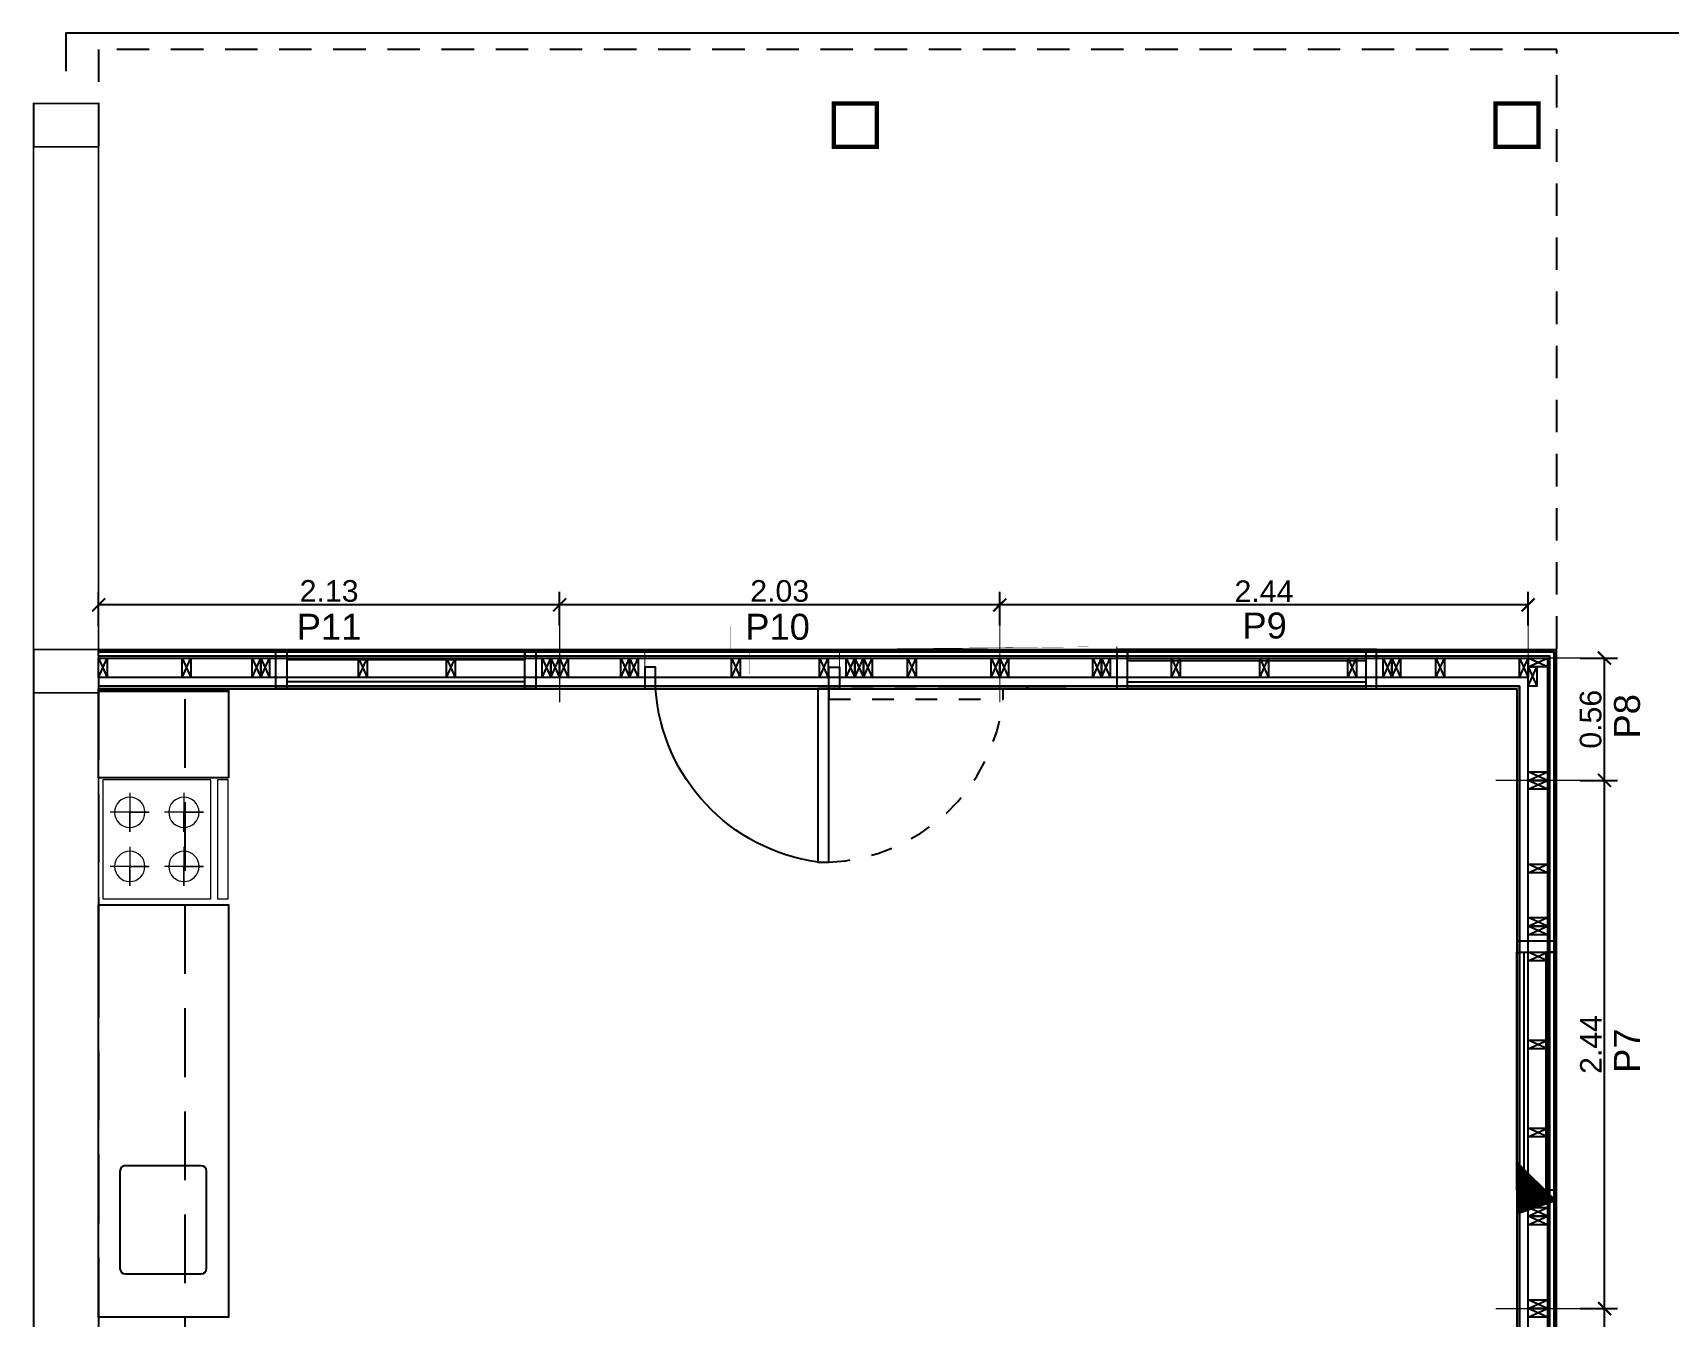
# Model space of a CAD drawing. Header units: millimetres. Extents: x 2924 to 6397, y 1565 to 1704.
# Drawn here: x 3235.67 to 3243.23, y 1625.28 to 1631.21 of the extents above; entities that cross this region are included whole.
import ezdxf

# ---------------------------------------------------------------- set-up
doc = ezdxf.new("R2010")
doc.units = ezdxf.units.MM
doc.header["$PDMODE"] = 35
for name, pattern in [('CONTINUA', [200, 100, 100]), ('DASHED', [0.75, 0.5, -0.25]), ('DASHED2', [9.524999999999999, 6.35, -3.175])]:
    doc.linetypes.add(name, pattern=pattern)
doc.layers.get('Defpoints').update_dxf_attribs({"color": 230})
for name, color, linetype in [('P0- COLUMNAS HºAº', 7, 'Continuous'), ('P0- LISTON 2CM', 7, 'Continuous'), ('P0- OSB', 7, 'Continuous'), ('P0-CARPINTERIAS', 7, 'Continuous'), ('P0-COTAS', 7, 'Continuous'), ('P0-DURLOCK INTERIOR', 7, 'Continuous'), ('P0-LISTON 4CM', 7, 'Continuous'), ('P0-MAMPOSTERIA LADRILLO', 7, 'Continuous'), ('P0-MUROS', 7, 'Continuous'), ('P0-PANEL', 7, 'Continuous'), ('P0-PROYECCION', 7, 'Continuous'), ('P0-REVESTIMIENTO', 7, 'Continuous'), ('P0-SANITARIOS', 7, 'Continuous'), ('P0-SOLADOS', 7, 'Continuous'), ('P0-SUPERBOARD', 7, 'Continuous'), ('P0-TEXTOS', 7, 'Continuous'), ('P1-MAMPOSTERIA LADRILLO', 7, 'Continuous')]:
    doc.layers.add(name, color=color, linetype=linetype)
doc.layers.add('P0-MUEBLES', color=250, linetype='Continuous', lineweight=0)
doc.styles.add('Arial02.5', font='arial.ttf', dxfattribs={"width": 0.8, "height": 0.025})
doc.styles.add('Arial10', font='arial.ttf', dxfattribs={"height": 0.1})
doc.dimstyles.new('COTA-1-50', dxfattribs={"dimtxt": 0.1, "dimasz": 0.06, "dimexe": 0.06, "dimexo": 0.15, "dimgap": 0.0125, "dimtad": 1, "dimzin": 0, "dimdsep": 46, "dimtxsty": 'Arial10', "dimblk1": 'ARCHTICK', "dimblk2": 'ARCHTICK', "dimsah": 1, "dimcen": 0.09, "dimclrd": 7, "dimclre": 7, "dimclrt": 7, "dimazin": 0, "dimtfac": 1, "dimtofl": 0, "dimtmove": 2, "dimatfit": 3, "dimldrblk": 'ARCHTICK', "dimfxl": 1, "dimtolj": 1, "dimtzin": 0, "dimarcsym": 0})

# ---------------------------------------------------------------- blocks, each defined once
blk = doc.blocks.new('A$C369133B9')
at = {"color": 0}
for points in [[(-6.730260793119669e-11, 0.5500000693173206), (0.04999999993287929, 0.5500000693173206), (0.04999999993287929, 6.931736606929917e-08), (-6.730260793119669e-11, 6.931736606929917e-08)], [(0.07999999993307938, 0.5500000693173206), (0.5799999999330794, 0.5500000693173206), (0.5799999999330794, 6.931736606929917e-08), (0.07999999993307938, 6.931736606929917e-08), (0.07999999993307938, 0.5500000693173206)]]:
    blk.add_lwpolyline(points, close=True, dxfattribs=at)
for points in [[(0.2049999999330794, 0.4900000693171478), (0.2049999999330794, 0.3100000693170841), (0.2049999999330794, 0.4000000693172296), (0.1149999999329339, 0.4000000693172296), (0.2949999999327702, 0.4000000693172296)], [(0.4549999999330794, 0.4900000693171478), (0.4549999999330794, 0.3100000693170841), (0.4549999999330794, 0.4000000693172296), (0.3649999999329339, 0.4000000693172296), (0.5449999999327702, 0.4000000693172296)], [(0.2049999999330794, 0.2400000693171478), (0.2049999999330794, 0.06000006931708413), (0.2049999999330794, 0.1500000693172296), (0.1149999999329339, 0.1500000693172296), (0.2949999999327702, 0.1500000693172296)], [(0.4549999999330794, 0.2400000693171478), (0.4549999999330794, 0.06000006931708413), (0.4549999999330794, 0.1500000693170023), (0.3649999999329339, 0.1500000693172296), (0.5449999999327702, 0.1500000693172296)]]:
    blk.add_lwpolyline(points, dxfattribs=at)
for points in [[(0.1349999999329157, 0.4000000693172296, -1), (0.2749999999327883, 0.4000000693172296, -1), (0.1349999999329157, 0.4000000693172296, -1)], [(0.3849999999329157, 0.4000000693172296, -1), (0.5249999999327883, 0.4000000693172296, -1), (0.3849999999329157, 0.4000000693172296, -1)], [(0.1349999999329157, 0.1500000693172296, -1), (0.2749999999327883, 0.1500000693172296, -1), (0.1349999999329157, 0.1500000693172296, -1)], [(0.3849999999329157, 0.1500000693172296, -1), (0.5249999999332431, 0.1500000693172296, -1), (0.3849999999329157, 0.1500000693172296, -1)]]:
    blk.add_lwpolyline(points, format="xyb", dxfattribs=at)
blk = doc.blocks.new('A$Ce87a268d')
at = {"color": 0, "const_width": 0.0003}
blk.add_lwpolyline([(0.09000000000105501, 0), (0, 0), (0, 2.439999999999827), (0.09000000000105501, 2.439999999999827)], close=True, dxfattribs=at)
at = {"color": 0}
for points in [[(4.547473508864641e-13, 2.400000000000091), (4.547473508864641e-13, 2.440000000000055), (0.09000000000014552, 2.440000000000055), (0.09000000000014552, 2.400000000000091), (4.547473508864641e-13, 2.400000000000091), (0.09000000000014552, 2.440000000000055), (0.09000000000014552, 2.400000000000091), (4.547473508864641e-13, 2.440000000000055)], [(4.547473508864641e-13, 2.013333333333321), (4.547473508864641e-13, 2.053333333333285), (0.09000000000014552, 2.053333333333285), (0.09000000000014552, 2.013333333333321), (4.547473508864641e-13, 2.013333333333321), (0.09000000000014552, 2.053333333333285), (0.09000000000014552, 2.013333333333321), (4.547473508864641e-13, 2.053333333333285)], [(4.547473508864641e-13, 1.606666666666797), (4.547473508864641e-13, 1.646666666666761), (0.09000000000014552, 1.646666666666761), (0.09000000000014552, 1.606666666666797), (4.547473508864641e-13, 1.606666666666797), (0.09000000000014552, 1.646666666666761), (0.09000000000014552, 1.606666666666797), (4.547473508864641e-13, 1.646666666666761)], [(4.547473508864641e-13, 1.200000000000045), (4.547473508864641e-13, 1.240000000000009), (0.09000000000014552, 1.240000000000009), (0.09000000000014552, 1.200000000000045), (4.547473508864641e-13, 1.200000000000045), (0.09000000000014552, 1.240000000000009), (0.09000000000014552, 1.200000000000045), (4.547473508864641e-13, 1.240000000000009)], [(4.547473508864641e-13, 0.7933333333332939), (4.547473508864641e-13, 0.8333333333332575), (0.09000000000014552, 0.8333333333332575), (0.09000000000014552, 0.7933333333332939), (4.547473508864641e-13, 0.7933333333332939), (0.09000000000014552, 0.8333333333332575), (0.09000000000014552, 0.7933333333332939), (4.547473508864641e-13, 0.8333333333332575)], [(4.547473508864641e-13, 0.3866666666667697), (4.547473508864641e-13, 0.4266666666667334), (0.09000000000014552, 0.4266666666667334), (0.09000000000014552, 0.3866666666667697), (4.547473508864641e-13, 0.3866666666667697), (0.09000000000014552, 0.4266666666667334), (0.09000000000014552, 0.3866666666667697), (4.547473508864641e-13, 0.4266666666667334)], [(1.364242052659392e-12, 0), (1.364242052659392e-12, 0.03999999999996362), (0.09000000000105501, 0.03999999999996362), (0.09000000000105501, 0), (1.364242052659392e-12, 0), (0.09000000000105501, 0.03999999999996362), (0.09000000000105501, 0), (1.364242052659392e-12, 0.03999999999996362)]]:
    blk.add_lwpolyline(points, dxfattribs=at)
blk = doc.blocks.new('A$Cebfddf67')
at = {"color": 0, "const_width": 0.0003}
blk.add_lwpolyline([(0.09000000000105501, 0), (0, 0), (0, 2.440000000000737), (0.09000000000105501, 2.440000000000737)], close=True, dxfattribs=at)
at = {"color": 0}
for points in [[(4.547473508864641e-13, 2.400000000000546), (4.547473508864641e-13, 2.440000000000509), (0.09000000000014552, 2.440000000000509), (0.09000000000014552, 2.400000000000546), (4.547473508864641e-13, 2.400000000000546), (0.09000000000014552, 2.440000000000509), (0.09000000000014552, 2.400000000000546), (4.547473508864641e-13, 2.440000000000509)], [(4.547473508864641e-13, 2.013333333333776), (4.547473508864641e-13, 2.05333333333374), (0.09000000000014552, 2.05333333333374), (0.09000000000014552, 2.013333333333776), (4.547473508864641e-13, 2.013333333333776), (0.09000000000014552, 2.05333333333374), (0.09000000000014552, 2.013333333333776), (4.547473508864641e-13, 2.05333333333374)], [(4.547473508864641e-13, 1.766666666667106), (4.547473508864641e-13, 1.80666666666707), (0.09000000000014552, 1.80666666666707), (0.09000000000014552, 1.766666666667106), (4.547473508864641e-13, 1.766666666667106), (0.09000000000014552, 1.80666666666707), (0.09000000000014552, 1.766666666667106), (4.547473508864641e-13, 1.80666666666707)], [(4.547473508864641e-13, 1.726666666667143), (4.547473508864641e-13, 1.766666666667106), (0.09000000000014552, 1.766666666667106), (0.09000000000014552, 1.726666666667143), (4.547473508864641e-13, 1.726666666667143), (0.09000000000014552, 1.766666666667106), (0.09000000000014552, 1.726666666667143), (4.547473508864641e-13, 1.766666666667106)], [(4.547473508864641e-13, 0.4266666666671881), (4.547473508864641e-13, 0.4666666666671517), (0.09000000000014552, 0.4666666666671517), (0.09000000000014552, 0.4266666666671881), (4.547473508864641e-13, 0.4266666666671881), (0.09000000000014552, 0.4666666666671517), (0.09000000000014552, 0.4266666666671881), (4.547473508864641e-13, 0.4666666666671517)], [(4.547473508864641e-13, 0.3866666666672245), (4.547473508864641e-13, 0.4266666666671881), (0.09000000000014552, 0.4266666666671881), (0.09000000000014552, 0.3866666666672245), (4.547473508864641e-13, 0.3866666666672245), (0.09000000000014552, 0.4266666666671881), (0.09000000000014552, 0.3866666666672245), (4.547473508864641e-13, 0.4266666666671881)], [(4.547473508864641e-13, 4.547473508864641e-13), (4.547473508864641e-13, 0.04000000000041837), (0.09000000000014552, 0.04000000000041837), (0.09000000000014552, 4.547473508864641e-13), (4.547473508864641e-13, 4.547473508864641e-13), (0.09000000000014552, 0.04000000000041837), (0.09000000000014552, 4.547473508864641e-13), (4.547473508864641e-13, 0.04000000000041837)]]:
    blk.add_lwpolyline(points, dxfattribs=at)
at = {"color": 8}
for points in [[(4.547473508864641e-13, 1.606666666667252), (4.547473508864641e-13, 1.646666666667215), (0.09000000000014552, 1.646666666667215), (0.09000000000014552, 1.606666666667252), (4.547473508864641e-13, 1.606666666667252), (0.09000000000014552, 1.646666666667215), (0.09000000000014552, 1.606666666667252), (4.547473508864641e-13, 1.646666666667215)], [(4.547473508864641e-13, 1.2000000000005), (4.547473508864641e-13, 1.240000000000464), (0.09000000000014552, 1.240000000000464), (0.09000000000014552, 1.2000000000005), (4.547473508864641e-13, 1.2000000000005), (0.09000000000014552, 1.240000000000464), (0.09000000000014552, 1.2000000000005), (4.547473508864641e-13, 1.240000000000464)], [(4.547473508864641e-13, 0.7933333333337487), (4.547473508864641e-13, 0.8333333333337123), (0.09000000000014552, 0.8333333333337123), (0.09000000000014552, 0.7933333333337487), (4.547473508864641e-13, 0.7933333333337487), (0.09000000000014552, 0.8333333333337123), (0.09000000000014552, 0.7933333333337487), (4.547473508864641e-13, 0.8333333333337123)]]:
    blk.add_lwpolyline(points, dxfattribs=at)
blk = doc.blocks.new('A$C12c60659')
at = {"color": 0, "const_width": 0.0003}
blk.add_lwpolyline([(0.09000000000105501, -0.001999999999952706), (4.547473508864641e-13, -0.001999999999952706), (0, 0.5630009067667743), (0.09000000000060027, 0.5630009067667743)], close=True, dxfattribs=at)
at = {"color": 0}
for points in [[(0, 0.5230009067665833), (0, 0.5630009067665469), (0.08999999999969077, 0.5630009067665469), (0.08999999999969077, 0.5230009067665833), (0, 0.5230009067665833), (0.08999999999969077, 0.5630009067665469), (0.08999999999969077, 0.5230009067665833), (0, 0.5630009067665469)], [(0, 0.5230009067668107), (0.03999999999996362, 0.5230009067668107), (0.03999999999996362, 0.4330009067668925), (0, 0.4330009067668925), (0, 0.5230009067668107), (0.03999999999996362, 0.4330009067668925), (0, 0.4330009067668925), (0.03999999999996362, 0.5230009067668107)], [(4.547473508864641e-13, -0.001999999999497959), (4.547473508864641e-13, 0.03800000000046566), (0.09000000000014552, 0.03800000000046566), (0.09000000000014552, -0.001999999999497959), (4.547473508864641e-13, -0.001999999999497959), (0.09000000000014552, 0.03800000000046566), (0.09000000000014552, -0.001999999999497959), (4.547473508864641e-13, 0.03800000000046566)]]:
    blk.add_lwpolyline(points, dxfattribs=at)
blk = doc.blocks.new('A$C57d97152')
at = {"color": 0, "const_width": 0.0003}
blk.add_lwpolyline([(2.129166666666606, 0.08999999999991815), (0, 0.08999999999991815), (0, 0), (2.129166666666606, 0)], close=True, dxfattribs=at)
at = {"color": 0}
for points in [[(6.090101851441432e-05, 0.08999999999991815), (0.04006090101847803, 0.08999999999991815), (0.04006090101847803, 0), (6.090101851441432e-05, 0), (6.090101851441432e-05, 0.08999999999991815), (0.04006090101847803, 0), (6.090101851441432e-05, 0), (0.04006090101847803, 0.08999999999991815)], [(0.3866609010183311, 0.09000000000014552), (0.4266609010182947, 0.09000000000014552), (0.4266609010182947, 2.273736754432321e-13), (0.3866609010183311, 2.273736754432321e-13), (0.3866609010183311, 0.09000000000014552), (0.4266609010182947, 2.273736754432321e-13), (0.3866609010183311, 2.273736754432321e-13), (0.4266609010182947, 0.09000000000014552)], [(0.7091666666665333, 0.09000000000014552), (0.7491666666664969, 0.09000000000014552), (0.7491666666664969, 2.273736754432321e-13), (0.7091666666665333, 2.273736754432321e-13), (0.7091666666665333, 0.09000000000014552), (0.7491666666664969, 2.273736754432321e-13), (0.7091666666665333, 2.273736754432321e-13), (0.7491666666664969, 0.09000000000014552)], [(0.7491666666664969, 0.09000000000037289), (0.7891666666664605, 0.09000000000037289), (0.7891666666664605, 4.547473508864641e-13), (0.7491666666664969, 4.547473508864641e-13), (0.7491666666664969, 0.09000000000037289), (0.7891666666664605, 4.547473508864641e-13), (0.7491666666664969, 4.547473508864641e-13), (0.7891666666664605, 0.09000000000037289)], [(2.049166666666679, 0.08999999999991815), (2.089166666666642, 0.08999999999991815), (2.089166666666642, 0), (2.049166666666679, 0), (2.049166666666679, 0.08999999999991815), (2.089166666666642, 0), (2.049166666666679, 0), (2.089166666666642, 0.08999999999991815)], [(2.089166666666642, 0.09000000000014552), (2.129166666666606, 0.09000000000014552), (2.129166666666606, 2.273736754432321e-13), (2.089166666666642, 2.273736754432321e-13), (2.089166666666642, 0.09000000000014552), (2.129166666666606, 2.273736754432321e-13), (2.089166666666642, 2.273736754432321e-13), (2.129166666666606, 0.09000000000014552)]]:
    blk.add_lwpolyline(points, dxfattribs=at)
at = {"color": 8}
for points in [[(1.199860901017928, 0.08999999999991815), (1.239860901017892, 0.08999999999991815), (1.239860901017892, 0), (1.199860901017928, 0), (1.199860901017928, 0.08999999999991815), (1.239860901017892, 0), (1.199860901017928, 0), (1.239860901017892, 0.08999999999991815)], [(1.606460901017726, 0.08999999999991815), (1.64646090101769, 0.08999999999991815), (1.64646090101769, 0), (1.606460901017726, 0), (1.606460901017726, 0.08999999999991815), (1.64646090101769, 0), (1.606460901017726, 0), (1.64646090101769, 0.08999999999991815)]]:
    blk.add_lwpolyline(points, dxfattribs=at)
blk = doc.blocks.new('A$Ce5a903bd')
at = {"color": 0, "const_width": 0.0003}
blk.add_lwpolyline([(2.440000000000055, 0.09000000000014552), (0, 0.09000000000014552), (0, 0), (2.440000000000055, 0)], close=True, dxfattribs=at)
at = {"color": 0}
for points in [[(0, 0.08999999999991815), (0.03999999999996362, 0.08999999999991815), (0.03999999999996362, 0), (0, 0), (0, 0.08999999999991815), (0.03999999999996362, 0), (0, 0), (0.03999999999996362, 0.08999999999991815)], [(0.4299943851838179, 0.08999999999991815), (0.4699943851837816, 0.08999999999991815), (0.4699943851837816, 0), (0.4299943851838179, 0), (0.4299943851838179, 0.08999999999991815), (0.4699943851837816, 0), (0.4299943851838179, 0), (0.4699943851837816, 0.08999999999991815)], [(0.4699943851837816, 0.08999999999991815), (0.5099943851837452, 0.08999999999991815), (0.5099943851837452, 0), (0.4699943851837816, 0), (0.4699943851837816, 0.08999999999991815), (0.5099943851837452, 0), (0.4699943851837816, 0), (0.5099943851837452, 0.08999999999991815)], [(1.769999596991511, 0.08999999999991815), (1.809999596991474, 0.08999999999991815), (1.809999596991474, 0), (1.769999596991511, 0), (1.769999596991511, 0.08999999999991815), (1.809999596991474, 0), (1.769999596991511, 0), (1.809999596991474, 0.08999999999991815)], [(1.809999596991474, 0.08999999999991815), (1.849999596991438, 0.08999999999991815), (1.849999596991438, 0), (1.809999596991474, 0), (1.809999596991474, 0.08999999999991815), (1.849999596991438, 0), (1.809999596991474, 0), (1.849999596991438, 0.08999999999991815)], [(2.013333333333321, 0.08999999999991815), (2.053333333333285, 0.08999999999991815), (2.053333333333285, 0), (2.013333333333321, 0), (2.013333333333321, 0.08999999999991815), (2.053333333333285, 0), (2.013333333333321, 0), (2.053333333333285, 0.08999999999991815)], [(2.400000000000546, 0.09000000000014552), (2.440000000000509, 0.09000000000014552), (2.440000000000509, 2.273736754432321e-13), (2.400000000000546, 2.273736754432321e-13), (2.400000000000546, 0.09000000000014552), (2.440000000000509, 2.273736754432321e-13), (2.400000000000546, 2.273736754432321e-13), (2.440000000000509, 0.09000000000014552)]]:
    blk.add_lwpolyline(points, dxfattribs=at)
at = {"color": 8}
for points in [[(0.7933333333335213, 0.09000000000014552), (0.8333333333334849, 0.09000000000014552), (0.8333333333334849, 2.273736754432321e-13), (0.7933333333335213, 2.273736754432321e-13), (0.7933333333335213, 0.09000000000014552), (0.8333333333334849, 2.273736754432321e-13), (0.7933333333335213, 2.273736754432321e-13), (0.8333333333334849, 0.09000000000014552)], [(1.199999999999818, 0.09000000000014552), (1.239999999999782, 0.09000000000014552), (1.239999999999782, 2.273736754432321e-13), (1.199999999999818, 2.273736754432321e-13), (1.199999999999818, 0.09000000000014552), (1.239999999999782, 2.273736754432321e-13), (1.199999999999818, 2.273736754432321e-13), (1.239999999999782, 0.09000000000014552)], [(1.60666666666657, 0.09000000000014552), (1.646666666666533, 0.09000000000014552), (1.646666666666533, 2.273736754432321e-13), (1.60666666666657, 2.273736754432321e-13), (1.60666666666657, 0.09000000000014552), (1.646666666666533, 2.273736754432321e-13), (1.60666666666657, 2.273736754432321e-13), (1.646666666666533, 0.09000000000014552)]]:
    blk.add_lwpolyline(points, dxfattribs=at)
blk = doc.blocks.new('A$Ca9f19df0')
at = {"color": 0, "const_width": 0.0003}
blk.add_lwpolyline([(2.033333333333303, 0.09000000000014552), (0, 0.09000000000014552), (0, 4.547473508864641e-13), (2.033333333333303, 4.547473508864641e-13)], close=True, dxfattribs=at)
at = {"color": 0}
for points in [[(0, 0.09000000000037289), (0.03999999999996362, 0.09000000000037289), (0.03999999999996362, 4.547473508864641e-13), (0, 4.547473508864641e-13), (0, 0.09000000000037289), (0.03999999999996362, 4.547473508864641e-13), (0, 4.547473508864641e-13), (0.03999999999996362, 0.09000000000037289)], [(0.2833341833324994, 0.09000000000037289), (0.323334183332463, 0.09000000000037289), (0.323334183332463, 4.547473508864641e-13), (0.2833341833324994, 4.547473508864641e-13), (0.2833341833324994, 0.09000000000037289), (0.323334183332463, 4.547473508864641e-13), (0.2833341833324994, 4.547473508864641e-13), (0.323334183332463, 0.09000000000037289)], [(0.323334183332463, 0.09000000000037289), (0.3633341833324266, 0.09000000000037289), (0.3633341833324266, 4.547473508864641e-13), (0.323334183332463, 4.547473508864641e-13), (0.323334183332463, 0.09000000000037289), (0.3633341833324266, 4.547473508864641e-13), (0.323334183332463, 4.547473508864641e-13), (0.3633341833324266, 0.09000000000037289)], [(1.323333333333267, 0.09000000000014552), (1.36333333333323, 0.09000000000014552), (1.36333333333323, 2.273736754432321e-13), (1.323333333333267, 2.273736754432321e-13), (1.323333333333267, 0.09000000000014552), (1.36333333333323, 2.273736754432321e-13), (1.323333333333267, 2.273736754432321e-13), (1.36333333333323, 0.09000000000014552)], [(1.36333333333323, 0.08999999999991815), (1.403333333333194, 0.08999999999991815), (1.403333333333194, 0), (1.36333333333323, 0), (1.36333333333323, 0.08999999999991815), (1.403333333333194, 0), (1.36333333333323, 0), (1.403333333333194, 0.08999999999991815)], [(1.403333333332739, 0.09000000000014552), (1.443333333332703, 0.09000000000014552), (1.443333333332703, 2.273736754432321e-13), (1.403333333332739, 2.273736754432321e-13), (1.403333333332739, 0.09000000000014552), (1.443333333332703, 2.273736754432321e-13), (1.403333333332739, 2.273736754432321e-13), (1.443333333332703, 0.09000000000014552)], [(1.60666666666657, 0.09000000000037289), (1.646666666666533, 0.09000000000037289), (1.646666666666533, 4.547473508864641e-13), (1.60666666666657, 4.547473508864641e-13), (1.60666666666657, 0.09000000000037289), (1.646666666666533, 4.547473508864641e-13), (1.60666666666657, 4.547473508864641e-13), (1.646666666666533, 0.09000000000037289)], [(1.993333333333339, 0.09000000000014552), (2.033333333333303, 0.09000000000014552), (2.033333333333303, 2.273736754432321e-13), (1.993333333333339, 2.273736754432321e-13), (1.993333333333339, 0.09000000000014552), (2.033333333333303, 2.273736754432321e-13), (1.993333333333339, 2.273736754432321e-13), (2.033333333333303, 0.09000000000014552)]]:
    blk.add_lwpolyline(points, dxfattribs=at)
at = {"color": 8}
for points in [[(0.7933333333326118, 0.09000000000014552), (0.8333333333325754, 0.09000000000014552), (0.8333333333325754, 2.273736754432321e-13), (0.7933333333326118, 2.273736754432321e-13), (0.7933333333326118, 0.09000000000014552), (0.8333333333325754, 2.273736754432321e-13), (0.7933333333326118, 2.273736754432321e-13), (0.8333333333325754, 0.09000000000014552)], [(1.199999999999818, 0.09000000000037289), (1.239999999999782, 0.09000000000037289), (1.239999999999782, 4.547473508864641e-13), (1.199999999999818, 4.547473508864641e-13), (1.199999999999818, 0.09000000000037289), (1.239999999999782, 4.547473508864641e-13), (1.199999999999818, 4.547473508864641e-13), (1.239999999999782, 0.09000000000037289)]]:
    blk.add_lwpolyline(points, dxfattribs=at)
blk = doc.blocks.new('_ARCHTICK')
at = {"color": 0, "linetype": 'ByBlock', "const_width": 0.15}
blk.add_lwpolyline([(-0.5, -0.5), (0.5, 0.5)], dxfattribs=at)
blk = doc.blocks.new('*D119')
at = {"layer": 'Defpoints', "color": 0, "transparency": 16777216}
for p in [(3242.670968501877, 1625.316127503396), (3242.93351903402, 1625.316127503396), (3242.670968501878, 1622.876127503394)]:
    blk.add_point(p, dxfattribs=at)
at = {"layer": 'P0-COTAS', "color": 7, "lineweight": -2, "transparency": 16777216}
for p, q in [((3242.820968501877, 1625.316127503396), (3242.99351903402, 1625.316127503396)), ((3242.93351903402, 1622.876127503394), (3242.93351903402, 1625.316127503396)), ((3242.820968501878, 1622.876127503394), (3242.99351903402, 1622.876127503394))]:
    blk.add_line(p, q, dxfattribs=at)
at = {"layer": 'P0-COTAS', "color": 7, "lineweight": -2, "transparency": 16777216, "xscale": 0.06, "yscale": 0.06, "zscale": 0.06}
for p, rotation in [((3242.93351903402, 1625.316127503396), 90), ((3242.93351903402, 1622.876127503394), 270)]:
    blk.add_blockref('_ARCHTICK', p, dxfattribs=dict(at, rotation=rotation))
at = {"layer": 'P0-COTAS', "color": 7, "transparency": 16777216, "insert": (3242.870814395547, 1624.096127503394), "char_height": 0.1, "attachment_point": 5, "rotation": 90, "style": 'Arial10'}
blk.add_mtext('\\A1;2.44', dxfattribs=at)
blk = doc.blocks.new('*D120')
at = {"layer": 'Defpoints', "color": 0, "transparency": 16777216}
for p in [(3242.67098117604, 1627.756133136355), (3242.933519034022, 1627.756133136355), (3242.670968501877, 1625.316127503396)]:
    blk.add_point(p, dxfattribs=at)
at = {"layer": 'P0-COTAS', "color": 7, "lineweight": -2, "transparency": 16777216}
for p, q in [((3242.82098117604, 1627.756133136355), (3242.993519034022, 1627.756133136355)), ((3242.933519034022, 1625.316127503396), (3242.933519034022, 1627.756133136355)), ((3242.820968501877, 1625.316127503396), (3242.993519034022, 1625.316127503396))]:
    blk.add_line(p, q, dxfattribs=at)
at = {"layer": 'P0-COTAS', "color": 7, "lineweight": -2, "transparency": 16777216, "xscale": 0.06, "yscale": 0.06, "zscale": 0.06}
for p, rotation in [((3242.933519034022, 1627.756133136355), 90), ((3242.933519034022, 1625.316127503396), 270)]:
    blk.add_blockref('_ARCHTICK', p, dxfattribs=dict(at, rotation=rotation))
at = {"layer": 'P0-COTAS', "color": 7, "transparency": 16777216, "insert": (3242.870814395549, 1626.536130319874), "char_height": 0.1, "attachment_point": 5, "rotation": 90, "style": 'Arial10'}
blk.add_mtext('\\A1;2.44', dxfattribs=at)
blk = doc.blocks.new('*D121')
at = {"layer": 'Defpoints', "color": 0, "transparency": 16777216}
for p in [(3242.670970747387, 1628.321129408165), (3242.933519034023, 1628.321129408165), (3242.67098117604, 1627.756133136355)]:
    blk.add_point(p, dxfattribs=at)
at = {"layer": 'P0-COTAS', "color": 7, "lineweight": -2, "transparency": 16777216}
for p, q in [((3242.820970747387, 1628.321129408165), (3242.993519034023, 1628.321129408165)), ((3242.933519034023, 1627.756133136355), (3242.933519034023, 1628.321129408165)), ((3242.82098117604, 1627.756133136355), (3242.993519034023, 1627.756133136355))]:
    blk.add_line(p, q, dxfattribs=at)
at = {"layer": 'P0-COTAS', "color": 7, "lineweight": -2, "transparency": 16777216, "xscale": 0.06, "yscale": 0.06, "zscale": 0.06}
for p, rotation in [((3242.933519034023, 1628.321129408165), 90), ((3242.933519034023, 1627.756133136355), 270)]:
    blk.add_blockref('_ARCHTICK', p, dxfattribs=dict(at, rotation=rotation))
at = {"layer": 'P0-COTAS', "color": 7, "transparency": 16777216, "insert": (3242.869961735251, 1628.038631272259), "char_height": 0.1, "attachment_point": 5, "rotation": 90, "style": 'Arial10'}
blk.add_mtext('\\A1;0.56', dxfattribs=at)
blk = doc.blocks.new('*D122')
at = {"layer": 'Defpoints', "color": 0, "transparency": 16777216}
for p in [(3240.140967905971, 1628.567212046735), (3240.140967905971, 1628.321129750954), (3242.580968501878, 1628.321128410155)]:
    blk.add_point(p, dxfattribs=at)
at = {"layer": 'P0-COTAS', "color": 7, "lineweight": -2, "transparency": 16777216}
for p, q in [((3240.140967905971, 1628.471129750955), (3240.140967905971, 1628.627212046735)), ((3242.580968501878, 1628.567212046735), (3240.140967905971, 1628.567212046735)), ((3242.580968501878, 1628.471128410155), (3242.580968501878, 1628.627212046735))]:
    blk.add_line(p, q, dxfattribs=at)
at = {"layer": 'P0-COTAS', "color": 7, "lineweight": -2, "transparency": 16777216, "xscale": 0.06, "yscale": 0.06, "zscale": 0.06, "rotation": 180}
blk.add_blockref('_ARCHTICK', (3240.140967905971, 1628.567212046735), dxfattribs=at)
at = {"layer": 'P0-COTAS', "color": 7, "lineweight": -2, "transparency": 16777216, "xscale": 0.06, "yscale": 0.06, "zscale": 0.06}
blk.add_blockref('_ARCHTICK', (3242.580968501878, 1628.567212046735), dxfattribs=at)
at = {"layer": 'P0-COTAS', "color": 7, "transparency": 16777216, "insert": (3241.360968203924, 1628.629916685207), "char_height": 0.1, "attachment_point": 5, "style": 'Arial10'}
blk.add_mtext('\\A1;2.44', dxfattribs=at)
blk = doc.blocks.new('*D111')
at = {"layer": 'Defpoints', "color": 0, "transparency": 16777216}
for p in [(3238.107635886898, 1628.567212046735), (3238.107635886898, 1628.321130026451), (3240.140967905971, 1628.321129750954)]:
    blk.add_point(p, dxfattribs=at)
at = {"layer": 'P0-COTAS', "color": 7, "lineweight": -2, "transparency": 16777216}
for p, q in [((3238.107635886898, 1628.471130026451), (3238.107635886898, 1628.627212046735)), ((3240.140967905971, 1628.567212046735), (3238.107635886898, 1628.567212046735)), ((3240.140967905971, 1628.471129750955), (3240.140967905971, 1628.627212046735))]:
    blk.add_line(p, q, dxfattribs=at)
at = {"layer": 'P0-COTAS', "color": 7, "lineweight": -2, "transparency": 16777216, "xscale": 0.06, "yscale": 0.06, "zscale": 0.06, "rotation": 180}
blk.add_blockref('_ARCHTICK', (3238.107635886898, 1628.567212046735), dxfattribs=at)
at = {"layer": 'P0-COTAS', "color": 7, "lineweight": -2, "transparency": 16777216, "xscale": 0.06, "yscale": 0.06, "zscale": 0.06}
blk.add_blockref('_ARCHTICK', (3240.140967905971, 1628.567212046735), dxfattribs=at)
at = {"layer": 'P0-COTAS', "color": 7, "transparency": 16777216, "insert": (3239.124301896434, 1628.63080345192), "char_height": 0.1, "attachment_point": 5, "style": 'Arial10'}
blk.add_mtext('\\A1;2.03', dxfattribs=at)
blk = doc.blocks.new('*D112')
at = {"layer": 'Defpoints', "color": 0, "transparency": 16777216}
for p in [(3235.978674157237, 1628.567212046735), (3235.978674157237, 1628.320802712897), (3238.107635886898, 1628.321130026451)]:
    blk.add_point(p, dxfattribs=at)
at = {"layer": 'P0-COTAS', "color": 7, "lineweight": -2, "transparency": 16777216}
for p, q in [((3235.978674157237, 1628.470802712897), (3235.978674157237, 1628.627212046735)), ((3238.107635886898, 1628.567212046735), (3235.978674157237, 1628.567212046735)), ((3238.107635886898, 1628.471130026451), (3238.107635886898, 1628.627212046735))]:
    blk.add_line(p, q, dxfattribs=at)
at = {"layer": 'P0-COTAS', "color": 7, "lineweight": -2, "transparency": 16777216, "xscale": 0.06, "yscale": 0.06, "zscale": 0.06, "rotation": 180}
blk.add_blockref('_ARCHTICK', (3235.978674157237, 1628.567212046735), dxfattribs=at)
at = {"layer": 'P0-COTAS', "color": 7, "lineweight": -2, "transparency": 16777216, "xscale": 0.06, "yscale": 0.06, "zscale": 0.06}
blk.add_blockref('_ARCHTICK', (3238.107635886898, 1628.567212046735), dxfattribs=at)
at = {"layer": 'P0-COTAS', "color": 7, "transparency": 16777216, "insert": (3237.043155022067, 1628.63080345192), "char_height": 0.1, "attachment_point": 5, "style": 'Arial10'}
blk.add_mtext('\\A1;2.13', dxfattribs=at)

msp = doc.modelspace()

# ---------------------------------------------------------------- linework, layer by layer
at = {"layer": 'P0- COLUMNAS HºAº', "const_width": 0.008}
for points in [[(3235.678674157238, 1630.883115914299), (3235.978674157237, 1630.883115914299), (3235.978674157237, 1630.683115914299), (3235.678674157238, 1630.683115914299)], [(3235.678674157238, 1628.360629408157), (3235.978674157237, 1628.360629408157), (3235.978674157237, 1628.160617965247), (3235.678674157238, 1628.160617965247)]]:
    msp.add_lwpolyline(points, close=True, dxfattribs=at)
at = {"layer": 'P0- LISTON 2CM'}
msp.add_lwpolyline([(3237.62846850188, 1618.531619854587), (3237.62846850188, 1618.551629408165), (3239.53046850188, 1618.551619854587), (3239.53046850188, 1620.336629408165), (3242.680674157238, 1620.336629408165), (3242.68046850188, 1628.330630314931), (3235.97846850188, 1628.330630314931), (3235.97846850188, 1628.350629409504), (3242.70046850188, 1628.350630314931), (3242.70046850188, 1620.316629408165), (3239.55046850188, 1620.316629408165), (3239.55046850188, 1618.531629408165)], close=True, dxfattribs=at)
at = {"layer": 'P0- OSB'}
msp.add_lwpolyline([(3237.62846850188, 1618.561129408165), (3237.62846850188, 1618.551629408165), (3239.53046850188, 1618.551619854587), (3239.53046850188, 1620.336629408165), (3242.680674157238, 1620.336629408165), (3242.68046850188, 1628.330630314931), (3235.97846850188, 1628.330630314931), (3235.97846850188, 1628.321130314931), (3242.670966461651, 1628.321129408165), (3242.671174157238, 1620.346129408165), (3239.52096850188, 1620.346129408165), (3239.52096850188, 1618.561119854587)], close=True, dxfattribs=at)
at = {"layer": 'P0-CARPINTERIAS', "linetype": 'CONTINUA'}
for points in [[(3236.797635168547, 1628.36062841016), (3237.997635168546, 1628.360628410161), (3237.997635168547, 1628.178628410159), (3236.797635168547, 1628.178628410161), (3236.797635168547, 1628.36062841016), (3236.847635168547, 1628.36062841016), (3236.847635168547, 1628.178628410161), (3237.947636168547, 1628.178628410161), (3237.947632974108, 1628.360711747152), (3237.947636168547, 1628.312628460161), (3236.847635168547, 1628.312628460161), (3236.847635168547, 1628.212628660161), (3237.947636168547, 1628.212628660161)], [(3241.880968107878, 1628.36049227485), (3240.680968107878, 1628.360492274852), (3240.680980312387, 1628.178547916275), (3241.880980306986, 1628.17862841016), (3241.880968107878, 1628.360492274852), (3241.830968107878, 1628.360492274852), (3241.830980312385, 1628.178547916278), (3240.73097931238, 1628.178547916275), (3240.730967107878, 1628.360492274852), (3240.730967107878, 1628.310492324852), (3241.830968107878, 1628.310492324852), (3241.830968107878, 1628.210492524852), (3240.730967107878, 1628.210492524852)], [(3242.710365674202, 1625.812794170061), (3242.710365674205, 1627.012794170061), (3242.5283656742, 1627.012794170061), (3242.528365674202, 1625.812794170061), (3242.710365674204, 1625.812794170061), (3242.710365674203, 1625.86279355632), (3242.528365674202, 1625.862794170061), (3242.528365674202, 1626.962795170061), (3242.710365674205, 1626.96279517006), (3242.662365724199, 1626.962795170061), (3242.662365724199, 1625.862794170061), (3242.5623659242, 1625.862794170061), (3242.5623659242, 1626.962795170061)]]:
    msp.add_lwpolyline(points, dxfattribs=at)
msp.add_lwpolyline([(3239.301088622443, 1627.378628410161), (3239.350966637812, 1627.378628410161), (3239.350966637812, 1628.278628410161), (3239.400966637808, 1628.278628410161), (3239.400966637808, 1628.17862841016), (3239.300966637809, 1628.17862841016), (3239.301088622443, 1627.378628410161, -0.3543372764107481), (3238.550967487808, 1628.17862841016), (3238.550967487808, 1628.278628410161), (3238.500967487807, 1628.278628410161), (3238.500967487808, 1628.17862841016), (3238.550967487808, 1628.17862841016)], format="xyb", dxfattribs=at)
at = {"layer": 'P0-DURLOCK INTERIOR'}
msp.add_lwpolyline([(3235.97846850188, 1628.191130314932), (3235.978468261882, 1628.178590048379), (3242.52846850188, 1628.17862841016), (3242.528468501879, 1620.488629408165), (3239.54046850188, 1620.488629408165), (3239.54046850188, 1621.176129408165), (3239.37846850188, 1621.176129408164), (3239.378466418536, 1618.703629408192), (3237.62846850188, 1618.703629408192), (3237.62846850188, 1618.691119854587), (3239.39096850188, 1618.691119854587), (3239.39096850188, 1621.163629408165), (3239.53046850188, 1621.163629408165), (3239.53046850188, 1620.476129408165), (3242.54096850188, 1620.476129408165), (3242.54096850188, 1628.191130314932)], close=True, dxfattribs=at)
at = {"layer": 'P0-LISTON 4CM'}
msp.add_lwpolyline([(3239.53046850188, 1620.436121548417), (3242.58096850188, 1620.436121548417), (3242.580968501878, 1628.231130314932), (3235.97846850188, 1628.231130314932), (3235.97846850188, 1628.191130314932), (3242.54096850188, 1628.191130314932), (3242.54096850188, 1620.476129408165), (3239.53046850188, 1620.476129408165)], close=True, dxfattribs=at)
at = {"layer": 'P0-MAMPOSTERIA LADRILLO', "const_width": 0.008}
for points in [[(3235.97846850188, 1628.360629408157), (3235.678441114755, 1628.360629408157), (3235.6785016219, 1630.883115914299), (3235.978837192361, 1630.883115914299)], [(3235.678674157237, 1618.521619884307), (3235.678646770112, 1628.360629408157), (3235.978674157237, 1628.360629408157), (3235.978674157237, 1618.521627503394)]]:
    msp.add_lwpolyline(points, close=True, dxfattribs=at)
at = {"layer": 'P0-MUROS', "const_width": 0.02}
for points in [[(3239.573549382663, 1630.883115914299), (3239.573549382663, 1630.683115914299), (3239.373549382663, 1630.683115914299), (3239.373549382663, 1630.883115914299)], [(3242.629454918764, 1630.883128931155), (3242.629454918764, 1630.683128931155), (3242.429454918764, 1630.683128931155), (3242.429454918764, 1630.883128931155)]]:
    msp.add_lwpolyline(points, close=True, dxfattribs=at)
at = {"layer": 'P0-MUROS', "color": 8, "const_width": 0.005}
msp.add_lwpolyline([(3235.978468500535, 1628.360616060475), (3236.797635168547, 1628.36062841016), (3236.797635168547, 1628.18062369385), (3236.578468261882, 1628.17862841016), (3236.578468935694, 1628.168588129876), (3235.978468263882, 1628.168588009878)], dxfattribs=at)
for points in [[(3238.500969351879, 1628.36062841016), (3237.997635168546, 1628.36062841016), (3237.997635168546, 1628.178628410159), (3238.500969351879, 1628.17862841016)], [(3240.68097151683, 1628.360630120868), (3239.400969421713, 1628.360628187271), (3239.400969421713, 1628.178628187271), (3240.680971516829, 1628.178630120867)], [(3242.71046850188, 1628.36062841016), (3242.710468501881, 1627.012796074832), (3242.528468501877, 1627.012796074833), (3242.52846850188, 1628.17862841016), (3241.880968098747, 1628.17862841016), (3241.880968098747, 1628.360628410158)], [(3242.710468501882, 1625.812796074832), (3242.710468501881, 1622.379460836727), (3242.528468501878, 1622.379462741499), (3242.528468501883, 1625.81279417006)]]:
    msp.add_lwpolyline(points, close=True, dxfattribs=at)
at = {"layer": 'P0-MUROS', "color": 8, "linetype": 'DASHED2', "ltscale": 0.05}
msp.add_lwpolyline([(3236.378674157237, 1624.48062369385), (3236.378674054941, 1628.168561299282), (3235.978674054941, 1628.168561299285), (3235.978674157237, 1626.980558687681), (3235.978674157237, 1626.980558687681), (3235.978674157237, 1624.48062369385)], close=True, dxfattribs=at)
at = {"layer": 'P0-MUROS', "color": 8, "linetype": 'CONTINUA'}
for points in [[(3236.578674159645, 1627.768568010379), (3235.978674159645, 1627.768568010379), (3235.978674159645, 1628.168547877112), (3236.578674159645, 1628.168588143648)], [(3235.978674157237, 1625.276061888825), (3235.978674157237, 1627.180603560581), (3236.578674157238, 1627.180603560581), (3236.578674157238, 1625.276061888825)]]:
    msp.add_lwpolyline(points, close=True, dxfattribs=at)
at = {"layer": 'P0-MUROS', "linetype": 'DASHED', "ltscale": 0.2}
msp.add_lwpolyline([(3239.350966637809, 1628.17862841016), (3239.350966637809, 1628.131521396413), (3240.156521378245, 1628.131521396413), (3240.156521378245, 1628.17862841016)], close=True, dxfattribs=at)
msp.add_lwpolyline([(3239.350966637806, 1627.37862841016, 0.3723895139197995), (3240.156521378245, 1628.131521396413, -1.49403761260948)], format="xyb", dxfattribs=at)
at = {"layer": 'P0-PANEL', "color": 6, "const_width": 0.003}
msp.add_lwpolyline([(3237.62846850188, 1618.561129408165), (3239.52096850188, 1618.561119854587), (3239.52096850188, 1620.346129408165), (3242.671174157238, 1620.346129408165), (3242.670966461651, 1628.321129408165), (3235.97846850188, 1628.321130314932), (3235.97846850188, 1628.231130314932), (3242.580968501878, 1628.231130314932), (3242.58096850188, 1620.436121548417), (3239.520965008659, 1620.436121548417), (3239.52096850188, 1621.163629408165), (3239.43096850188, 1621.163629408165), (3239.43096850188, 1618.651119854587), (3237.62846850188, 1618.651129408165)], close=True, dxfattribs=at)
at = {"layer": 'P0-PROYECCION', "linetype": 'DASHED', "ltscale": 0.3}
msp.add_lwpolyline([(3242.712674157238, 1628.36462369385), (3242.712674157238, 1631.133115914299), (3235.978674157237, 1631.133115914299), (3235.978674157237, 1630.883115914299)], dxfattribs=at)
at = {"layer": 'P0-REVESTIMIENTO'}
msp.add_lwpolyline([(3235.978468261882, 1628.178590048379), (3236.578468261882, 1628.17862841016), (3236.578468935694, 1628.168588129876), (3235.978468263882, 1628.168588009878)], close=True, dxfattribs=at)
at = {"layer": 'P0-SANITARIOS', "color": 8, "linetype": 'CONTINUA'}
msp.add_lwpolyline([(3236.102347675451, 1625.476061888825), (3236.45234732545, 1625.476061888825, 0.4142135623684333), (3236.477347300451, 1625.501061863825), (3236.477347300451, 1625.951061413826, 0.4142135623684333), (3236.45234732545, 1625.976061388826), (3236.10234767545, 1625.976061388826, 0.414213562373761), (3236.07734770045, 1625.951061413826), (3236.07734770045, 1625.501061863825, 0.4142135623664354), (3236.102347675451, 1625.476061888825, 1.00000000001819)], format="xyb", dxfattribs=at)
at = {"layer": 'P0-SOLADOS'}
for points in [[(3235.828755674799, 1631.033115914299), (3235.828592639676, 1631.21062841016), (3243.329480954895, 1631.21062841016), (3243.329480954895, 1614.171623693851), (3245.828674157237, 1614.171623693851)], [(3238.500969351879, 1628.36062841016), (3239.400969421713, 1628.360628187271)]]:
    msp.add_lwpolyline(points, dxfattribs=at)
at = {"layer": 'P0-SOLADOS', "const_width": 0.002}
msp.add_lwpolyline([(3238.986382149072, 1628.245613393284), (3238.986382177556, 1628.360628289945), (3238.898986207532, 1628.360628289945), (3238.898986207532, 1628.468553956331)], dxfattribs=at)
at = {"layer": 'P0-SUPERBOARD'}
msp.add_lwpolyline([(3235.97846850188, 1628.350629409504), (3235.978468500535, 1628.360616060475), (3242.71046850188, 1628.360628373921), (3242.71046850188, 1620.306627503393), (3239.560468501879, 1620.306629408165), (3239.56046850188, 1618.521629408165), (3237.62846850188, 1618.521629408165), (3237.62846850188, 1618.531619854587), (3239.55046850188, 1618.531629408165), (3239.55046850188, 1620.316629408165), (3242.70046850188, 1620.316629408165), (3242.70046850188, 1628.350630314931)], close=True, dxfattribs=at)
at = {"layer": 'P1-MAMPOSTERIA LADRILLO', "color": 5, "const_width": 0.006}
for points in [[(3238.107636015111, 1628.117445292231), (3238.107635886898, 1628.567212098392)], [(3240.140969348445, 1628.117445292231), (3240.140969220231, 1628.567212098392)], [(3242.580969348443, 1628.117445292231), (3242.580969220229, 1628.567212098392)], [(3242.56096850188, 1628.321128410161), (3242.927333650176, 1628.321128410161)], [(3242.430717667075, 1627.756127503394), (3242.927333650177, 1627.756127503394)], [(3242.430717667073, 1625.316127503393), (3242.927333650176, 1625.316127503393)]]:
    msp.add_lwpolyline(points, dxfattribs=at)

# ---------------------------------------------------------------- block references
at = {"layer": 'P0-MUEBLES', "color": 8, "xscale": -1}
msp.add_blockref('A$C369133B9', (3236.57760724979, 1627.208776347949), dxfattribs=at)
at = {"layer": 'P0-PANEL', "color": 6}
for name, p in [('A$C57d97152', (3235.97846850188, 1628.23112841016)), ('A$Ce5a903bd', (3240.14096850188, 1628.231128410161)), ('A$Cebfddf67', (3242.580968501878, 1625.316127503394))]:
    msp.add_blockref(name, p, dxfattribs=at)
at = {"layer": 'P0-PANEL', "color": 244, "true_color": 0x991b1e}
for name, p in [('A$Ca9f19df0', (3238.107635168546, 1628.23112841016)), ('A$C12c60659', (3242.580968501878, 1627.758127503394)), ('A$Ce87a268d', (3242.580968501875, 1622.876127503394))]:
    msp.add_blockref(name, p, dxfattribs=at)

# ---------------------------------------------------------------- texts
at = {"layer": 'P0-TEXTOS', "style": 'Arial02.5'}
for s, p in [('P11', (3236.893951977378, 1628.405980340332)), ('P10', (3238.965330095479, 1628.405980340332)), ('P9', (3241.261407027168, 1628.411761596413))]:
    msp.add_text(s, height=0.12, dxfattribs=at).set_placement(p)
for s, p in [('P8', (3243.097143475486, 1627.949774631229)), ('P7', (3243.097143475486, 1626.405032137841))]:
    msp.add_text(s, height=0.12, rotation=90, dxfattribs=at).set_placement(p)

# ---------------------------------------------------------------- dimensions: what is measured, and where the dimension line sits
at = {"layer": 'P0-COTAS'}
for base, p1, p2, picture, middle in [((3235.978674157237, 1628.567212046735), (3238.107635886898, 1628.321130026451), (3235.978674157237, 1628.320802712897), '*D112', (3237.043155022067, 1628.63080345192)), ((3238.107635886898, 1628.567212046735), (3240.140967905971, 1628.321129750954), (3238.107635886898, 1628.321130026451), '*D111', (3239.124301896434, 1628.63080345192)), ((3240.140967905971, 1628.567212046735), (3242.580968501878, 1628.321128410155), (3240.140967905971, 1628.321129750954), '*D122', (3241.360968203924, 1628.629916685207))]:
    dim = msp.add_linear_dim(base=base, p1=p1, p2=p2, dimstyle='COTA-1-50', dxfattribs=at)
    dim.commit()
    dim.dimension.update_dxf_attribs({"geometry": picture, "text_midpoint": middle})
for base, p1, p2, picture, middle in [((3242.933519034023, 1628.321129408165), (3242.670981176038, 1627.756133136354), (3242.670970747386, 1628.321129408164), '*D121', (3242.869961735251, 1628.038631272259)), ((3242.933519034022, 1627.756133136355), (3242.670968501875, 1625.316127503395), (3242.670981176038, 1627.756133136354), '*D120', (3242.870814395549, 1626.536130319874)), ((3242.93351903402, 1625.316127503396), (3242.670968501876, 1622.876127503393), (3242.670968501875, 1625.316127503395), '*D119', (3242.870814395547, 1624.096127503394))]:
    dim = msp.add_linear_dim(base=base, p1=p1, p2=p2, angle=90, dimstyle='COTA-1-50', dxfattribs=at)
    dim.commit()
    dim.dimension.update_dxf_attribs({"geometry": picture, "text_midpoint": middle})

doc.saveas('drawing.dxf')
